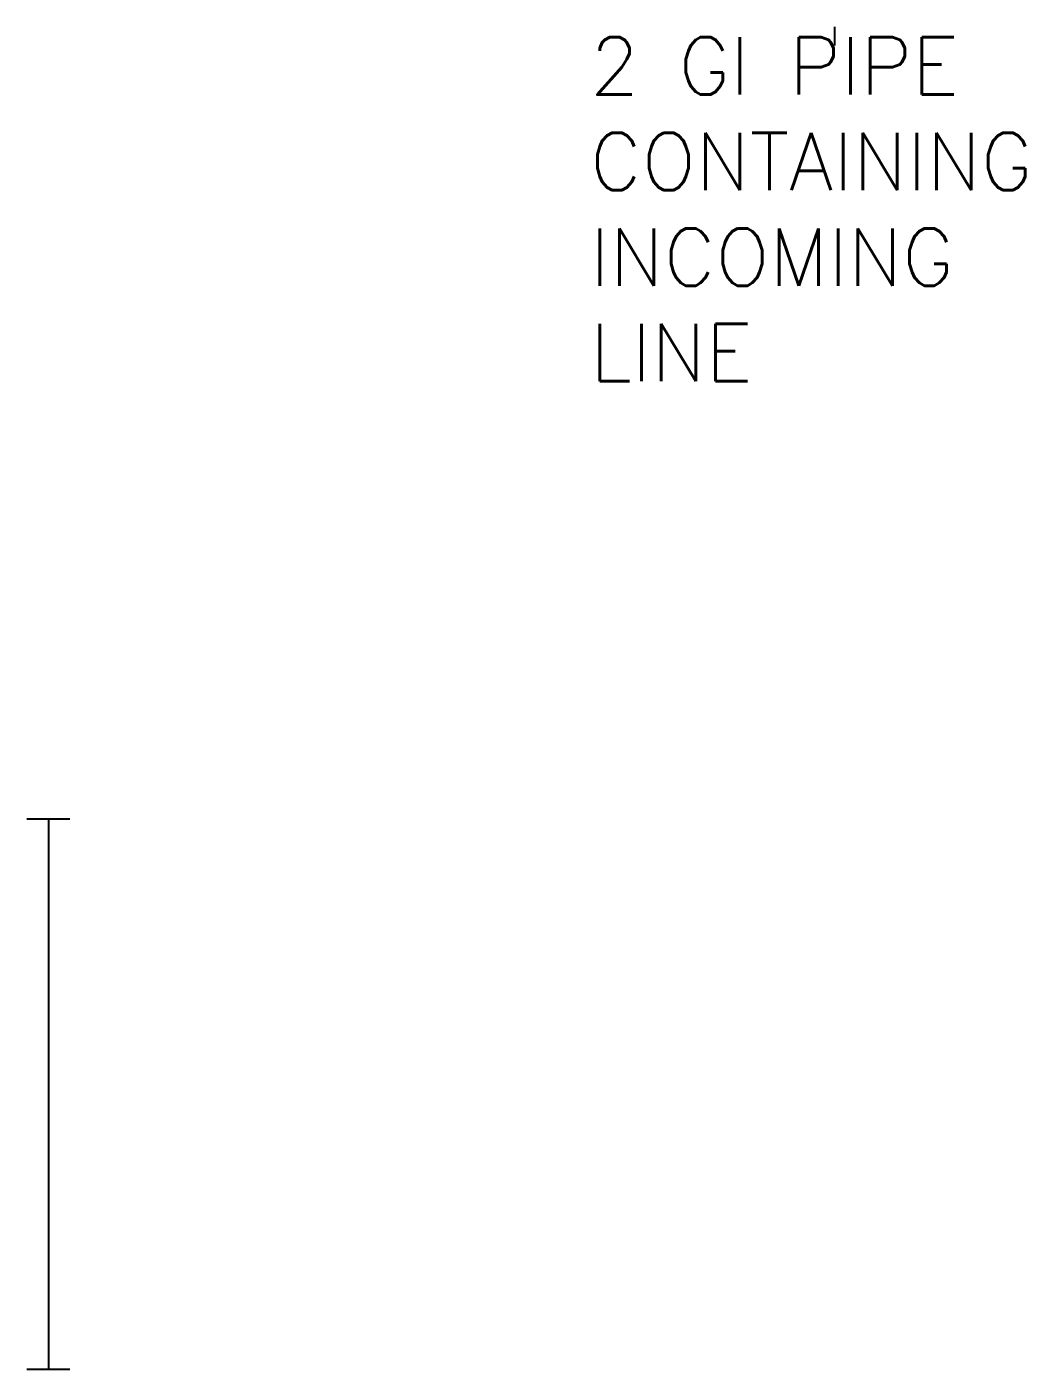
# Model space of a CAD drawing. Header units: inches. Extents: x -1266 to 1172, y -770 to 654.
# Drawn here: x 32.3 to 136.8, y -241.1 to -100.7 of the extents above; entities that cross this region are included whole.
import ezdxf

# ---------------------------------------------------------------- set-up
doc = ezdxf.new("R2010")
doc.units = ezdxf.units.IN
doc.header["$LTSCALE"] = 20
doc.header["$MEASUREMENT"] = 0
for name, color, linetype in [('energy bulb', 92, 'Continuous'), ('power socket', 16, 'Continuous'), ('Texts', 250, 'Continuous')]:
    doc.layers.add(name, color=color, linetype=linetype)
doc.styles.get("Standard").update_dxf_attribs({"font": 'simplex.shx', "height": 12})

# ---------------------------------------------------------------- blocks, each defined once
blk = doc.blocks.new('light3')
at = {"layer": 'energy bulb'}
for p, q in [((0, 2.24), (0, -2.24)), ((57.59, 2.24), (57.59, -2.24)), ((0, -0.06), (57.59, -0.06))]:
    blk.add_line(p, q, dxfattribs=at)

msp = doc.modelspace()

# ---------------------------------------------------------------- linework, layer by layer
at = {"layer": 'power socket'}
msp.add_line((116.81, -100.7), (116.81, -102.66), dxfattribs=at)

# ---------------------------------------------------------------- block references
at = {"layer": 'power socket', "rotation": 90}
msp.add_blockref('light3', (34.58, -241.15), dxfattribs=at)

# ---------------------------------------------------------------- texts
at = {"layer": 'Texts', "insert": (91.24, -101.78), "char_height": 12, "width": 50.6551, "attachment_point": 1}
msp.add_mtext('{\\H0.5x;2 GI PIPE CONTAINING INCOMING} {\\H0.5x;LINE}', dxfattribs=at)

doc.saveas('drawing.dxf')
